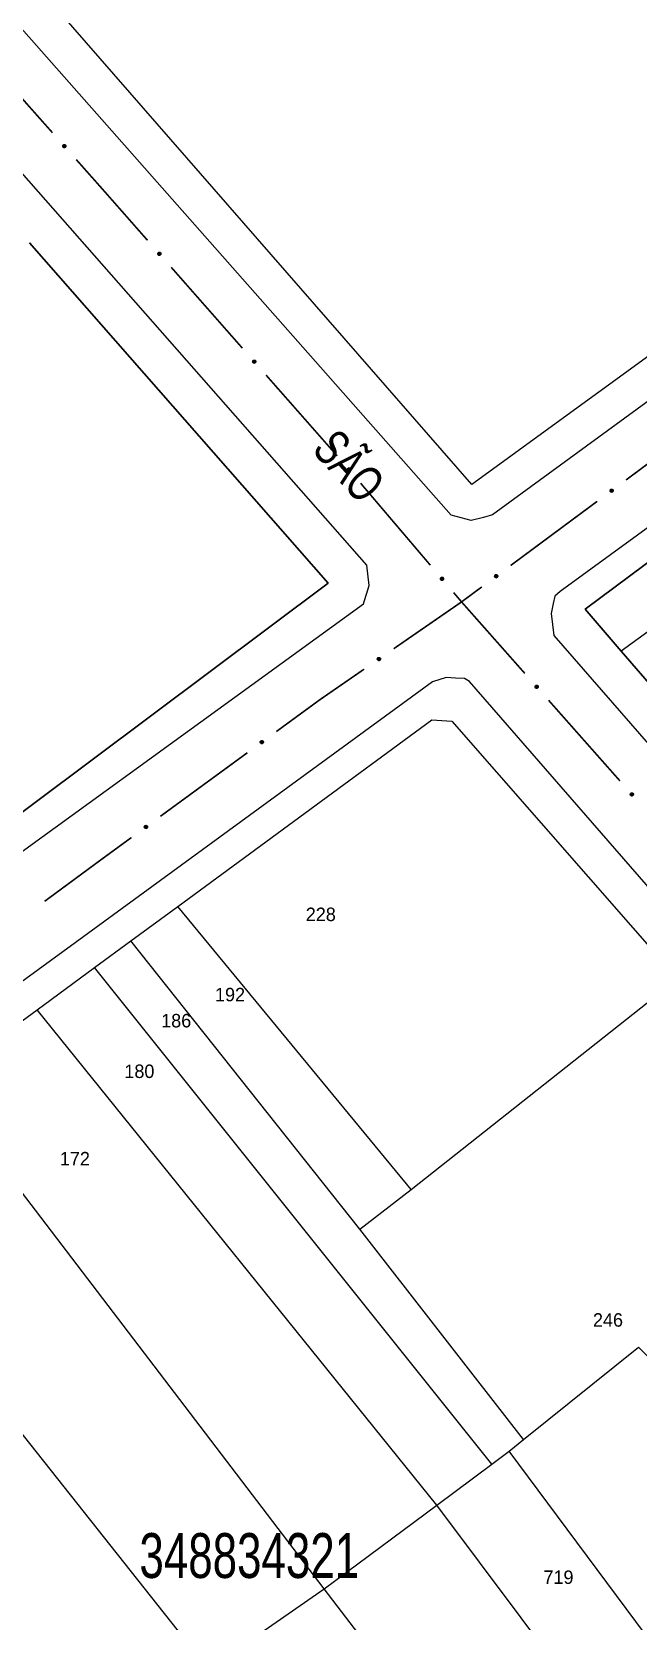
# Model space of a CAD drawing. Extents: x 199577 to 200882, y 4838726 to 4840156.
# Drawn here: x 200104.7 to 200172.2, y 4838818.6 to 4838995.8 of the extents above; entities that cross this region are included whole.
import ezdxf
from ezdxf.enums import TextEntityAlignment as Align

# ---------------------------------------------------------------- set-up
doc = ezdxf.new("R2010")
doc.units = 0
doc.header["$LTSCALE"] = 1.5
doc.header["$MEASUREMENT"] = 0
for name, color, linetype in [('CD_MALHA_LOTES', 7, 'CONTINUOUS'), ('CD_TXT_QUADRA', 2, 'CONTINUOUS'), ('RU-QUADRA', 210, 'CONTINUOUS'), ('SV-EIXO-RUA-PAV', 20, 'CONTINUOUS'), ('SV-RUA-PAVIM', 7, 'CONTINUOUS'), ('SV-TXT-RUA-PAV', 7, 'CONTINUOUS'), ('Th_NmrPorta', 1, 'CONTINUOUS')]:
    doc.layers.add(name, color=color, linetype=linetype)
doc.styles.add('ARIAL', font='ARIAL.SHX')

msp = doc.modelspace()

# ---------------------------------------------------------------- linework, layer by layer
at = {"layer": 'CD_MALHA_LOTES', "linetype": 'Continuous', "flags": 128}
for points in [[(200153.71, 4838945.33), (200099.56, 4839007.42), (200040.44, 4839074.47)], [(200239.4, 4839007.72), (200153.71, 4838945.33)], [(200104.42, 4838972.28), (200137.69, 4838934.34), (200098.23, 4838904.79)], [(200187.83, 4838947.44), (200166.31, 4838931.42), (200170.33, 4838926.74)], [(200191.97, 4838942.47), (200170.33, 4838926.74)], [(200170.33, 4838926.74), (200174.14, 4838922.31)], [(200120.95, 4838898.3), (200149.24, 4838919.11), (200151.46, 4838918.96), (200176.61, 4838890.24)], [(200115.73, 4838894.46), (200120.95, 4838898.3)], [(200146.94, 4838866.76), (200120.95, 4838898.3)], [(200111.67, 4838891.47), (200115.73, 4838894.46)], [(200141.23, 4838862.33), (200115.73, 4838894.46)], [(200105.28, 4838886.78), (200111.67, 4838891.47)], [(200155.94, 4838836.14), (200111.67, 4838891.47)], [(200146.94, 4838866.76), (200176.61, 4838890.24)], [(200094.21, 4838878.66), (200105.28, 4838886.78)], [(200149.8, 4838831.55), (200105.28, 4838886.78)], [(200137.25, 4838822.22), (200094.21, 4838878.66)], [(200121.72, 4838816.61), (200080.52, 4838868.62)], [(200141.23, 4838862.33), (200146.94, 4838866.76)], [(200159.46, 4838838.87), (200141.23, 4838862.33)], [(200159.46, 4838838.87), (200172.27, 4838849.16), (200180.95, 4838840.32)], [(200157.84, 4838837.56), (200159.46, 4838838.87)], [(200149.8, 4838831.55), (200155.94, 4838836.14)], [(200155.94, 4838836.14), (200157.84, 4838837.56)], [(200191.44, 4838792.34), (200157.84, 4838837.56)], [(200137.25, 4838822.22), (200149.8, 4838831.55)], [(200182.74, 4838787.53), (200149.8, 4838831.55)], [(200124.36, 4838813.27), (200137.25, 4838822.22)], [(200170.1, 4838779.23), (200137.25, 4838822.22)]]:
    msp.add_lwpolyline(points, dxfattribs=at)
at = {"layer": 'RU-QUADRA', "linetype": 'Continuous', "flags": 128}
msp.add_lwpolyline([(200040.44, 4839074.47), (200041.32, 4839076.22), (200106.78, 4839120.4), (200145.44, 4839145.56), (200239.4, 4839007.72), (200153.71, 4838945.33), (200099.56, 4839007.42)], close=True, dxfattribs=at)
for points in [[(200098.23, 4838904.79), (200137.69, 4838934.34), (200104.42, 4838972.28)], [(200174.14, 4838922.31), (200170.33, 4838926.74), (200166.31, 4838931.42), (200187.83, 4838947.44)], [(200094.21, 4838878.66), (200105.28, 4838886.78), (200111.67, 4838891.47), (200115.73, 4838894.46), (200120.95, 4838898.3), (200149.24, 4838919.11), (200151.46, 4838918.96), (200176.61, 4838890.24), (200203.74, 4838859.26), (200212.2, 4838849.34), (200216.31, 4838844.51), (200219.94, 4838840.66), (200223.29, 4838843.4), (200226.67, 4838838.81), (200229.53, 4838834.93), (200231.76, 4838831.91), (200234.58, 4838828.08), (200239.8, 4838821.01), (200221.7, 4838810.28)]]:
    msp.add_lwpolyline(points, dxfattribs=at)
at = {"layer": 'SV-EIXO-RUA-PAV', "const_width": 0.18}
for points in [[(200099.025476, 4838993.516919), (200106.983815, 4838984.535558)], [(200109.636595, 4838981.541771), (200112.289374, 4838978.547985)], [(200112.289374, 4838978.547985), (200112.58, 4838978.22)], [(200112.58, 4838978.22), (200117.57272, 4838972.540805)], [(200120.213749, 4838969.536646), (200128.136835, 4838960.524172)], [(200130.777864, 4838957.520014), (200138.700951, 4838948.507539)], [(200170.86874, 4838945.833804), (200173.277878, 4838947.621555)], [(200141.30625, 4838945.472499), (200149.076476, 4838936.327906)], [(200158.020005, 4838936.299131), (200167.656556, 4838943.450136)], [(200151.666552, 4838933.279709), (200152.314071, 4838932.517659)], [(200152.55, 4838932.24), (200154.807821, 4838933.915463)], [(200144.989992, 4838927.017595), (200152.394965, 4838932.132903)], [(200152.314071, 4838932.517659), (200152.55, 4838932.24)], [(200152.394965, 4838932.132903), (200152.55, 4838932.24)], [(200152.55, 4838932.24), (200159.594833, 4838924.272115)], [(200136.8, 4838921.36), (200141.698893, 4838924.744124)], [(200131.920832, 4838917.78978), (200136.762968, 4838921.332903)], [(200136.762968, 4838921.332903), (200136.8, 4838921.36)], [(200162.244352, 4838921.275442), (200170.192908, 4838912.285422)], [(200119.008469, 4838908.341452), (200128.692741, 4838915.427698)], [(200112.31, 4838903.44), (200115.780378, 4838905.97937)], [(200111.74693, 4838903.024502), (200112.31, 4838903.44)], [(200106.11443, 4838898.868189), (200111.74693, 4838903.024502)]]:
    msp.add_lwpolyline(points, dxfattribs=at)
at = {"layer": 'SV-EIXO-RUA-PAV'}
for points in [[(200108.297306, 4838983.219207), (200108.346162, 4838983.216951), (200108.387691, 4838983.205021), (200108.419463, 4838983.185102), (200108.44295, 4838983.160179), (200108.464107, 4838983.131975), (200108.479164, 4838983.098834), (200108.487727, 4838983.058349), (200108.485808, 4838983.009324), (200108.470791, 4838982.967585), (200108.452929, 4838982.935391), (200108.428351, 4838982.909403), (200108.400608, 4838982.88931), (200108.365666, 4838982.874808), (200108.324553, 4838982.86653), (200108.275303, 4838982.869654), (200108.23467, 4838982.881628), (200108.204444, 4838982.901702), (200108.178475, 4838982.926576), (200108.157221, 4838982.955629), (200108.142628, 4838982.988247), (200108.134368, 4838983.029655), (200108.138095, 4838983.078224), (200108.149576, 4838983.118887), (200108.169219, 4838983.149387), (200108.194284, 4838983.174403), (200108.222314, 4838983.195967), (200108.254999, 4838983.212489), (200108.297306, 4838983.219207)], [(200118.881043, 4838971.219317), (200118.92989, 4838971.216869), (200118.971371, 4838971.204777), (200119.003066, 4838971.184733), (200119.026455, 4838971.159718), (200119.047501, 4838971.131432), (200119.062428, 4838971.098232), (200119.070832, 4838971.057714), (200119.068721, 4838971.008696), (200119.053541, 4838970.967017), (200119.035553, 4838970.934893), (200119.010873, 4838970.909002), (200118.983052, 4838970.889017), (200118.948053, 4838970.874653), (200118.906908, 4838970.866536), (200118.857671, 4838970.869852), (200118.817085, 4838970.881986), (200118.786937, 4838970.902178), (200118.761066, 4838970.927154), (200118.739926, 4838970.95629), (200118.725461, 4838970.988964), (200118.717364, 4838971.030405), (200118.721281, 4838971.078959), (200118.73292, 4838971.119576), (200118.752684, 4838971.149999), (200118.777846, 4838971.174917), (200118.805961, 4838971.196371), (200118.83871, 4838971.212765), (200118.881043, 4838971.219317)], [(200129.445159, 4838959.202684), (200129.494006, 4838959.200236), (200129.535487, 4838959.188144), (200129.567181, 4838959.168101), (200129.590571, 4838959.143086), (200129.611617, 4838959.114799), (200129.626543, 4838959.081599), (200129.634948, 4838959.041081), (200129.632837, 4838958.992064), (200129.617656, 4838958.950384), (200129.599668, 4838958.91826), (200129.574989, 4838958.892369), (200129.547167, 4838958.872385), (200129.512168, 4838958.85802), (200129.471024, 4838958.849904), (200129.421786, 4838958.85322), (200129.381201, 4838958.865353), (200129.351053, 4838958.885545), (200129.325181, 4838958.910521), (200129.304041, 4838958.939657), (200129.289577, 4838958.972332), (200129.281479, 4838959.013772), (200129.285396, 4838959.062326), (200129.297036, 4838959.102944), (200129.316799, 4838959.133367), (200129.341962, 4838959.158284), (200129.370076, 4838959.179738), (200129.402825, 4838959.196132), (200129.445159, 4838959.202684)], [(200140.002063, 4838947.177369), (200140.050862, 4838947.174099), (200140.092134, 4838947.16131), (200140.123486, 4838947.140736), (200140.146451, 4838947.115331), (200140.167018, 4838947.086694), (200140.181383, 4838947.053248), (200140.189105, 4838947.012594), (200140.186168, 4838946.963619), (200140.170289, 4838946.922201), (200140.151762, 4838946.890384), (200140.12665, 4838946.864912), (200140.098496, 4838946.845399), (200140.06326, 4838946.831626), (200140.021985, 4838946.824203), (200139.97281, 4838946.828347), (200139.932435, 4838946.841163), (200139.902631, 4838946.86186), (200139.877184, 4838946.887268), (200139.856537, 4838946.916755), (200139.842625, 4838946.949668), (200139.835226, 4838946.99124), (200139.83996, 4838947.039721), (200139.852282, 4838947.080137), (200139.872555, 4838947.110223), (200139.898134, 4838947.134713), (200139.926605, 4838947.15569), (200139.959625, 4838947.171531), (200140.002063, 4838947.177369)], [(200169.081667, 4838944.644748), (200169.088144, 4838944.693226), (200169.103624, 4838944.733565), (200169.126219, 4838944.763495), (200169.153081, 4838944.784736), (200169.183011, 4838944.803372), (200169.217331, 4838944.815503), (200169.258405, 4838944.82053), (200169.30708, 4838944.814374), (200169.347362, 4838944.795801), (200169.37789, 4838944.775219), (200169.401652, 4838944.748484), (200169.419269, 4838944.719105), (200169.430691, 4838944.683039), (200169.435379, 4838944.641364), (200169.428004, 4838944.592569), (200169.412557, 4838944.553125), (200169.389942, 4838944.52475), (200169.362913, 4838944.501032), (200169.33213, 4838944.482372), (200169.298371, 4838944.470658), (200169.256403, 4838944.466014), (200169.208339, 4838944.473931), (200169.168823, 4838944.488888), (200169.140137, 4838944.511099), (200169.117385, 4838944.538235), (200169.098329, 4838944.568026), (200169.084698, 4838944.602018), (200169.081667, 4838944.644748)], [(200156.232932, 4838935.110075), (200156.239409, 4838935.158553), (200156.254888, 4838935.198892), (200156.277483, 4838935.228822), (200156.304346, 4838935.250063), (200156.334275, 4838935.268699), (200156.368595, 4838935.28083), (200156.409669, 4838935.285857), (200156.458345, 4838935.279701), (200156.498627, 4838935.261128), (200156.529154, 4838935.240546), (200156.552916, 4838935.213811), (200156.570533, 4838935.184432), (200156.581955, 4838935.148366), (200156.586643, 4838935.106691), (200156.579268, 4838935.057896), (200156.563821, 4838935.018452), (200156.541206, 4838934.990077), (200156.514177, 4838934.966359), (200156.483394, 4838934.947699), (200156.449636, 4838934.935985), (200156.407667, 4838934.931341), (200156.359603, 4838934.939258), (200156.320087, 4838934.954215), (200156.291402, 4838934.976426), (200156.26865, 4838935.003562), (200156.249593, 4838935.033353), (200156.235962, 4838935.067345), (200156.232932, 4838935.110075)], [(200150.362365, 4838934.984578), (200150.411164, 4838934.981309), (200150.452436, 4838934.96852), (200150.483788, 4838934.947946), (200150.506753, 4838934.92254), (200150.52732, 4838934.893904), (200150.541685, 4838934.860457), (200150.549407, 4838934.819803), (200150.54647, 4838934.770828), (200150.530591, 4838934.72941), (200150.512064, 4838934.697593), (200150.486952, 4838934.672122), (200150.458798, 4838934.652608), (200150.423562, 4838934.638835), (200150.382287, 4838934.631412), (200150.333112, 4838934.635557), (200150.292737, 4838934.648372), (200150.262934, 4838934.669069), (200150.237486, 4838934.694477), (200150.216839, 4838934.723965), (200150.202927, 4838934.756878), (200150.195528, 4838934.798449), (200150.200262, 4838934.84693), (200150.212584, 4838934.887346), (200150.232857, 4838934.917432), (200150.258436, 4838934.941922), (200150.286907, 4838934.9629), (200150.319927, 4838934.97874), (200150.362365, 4838934.984578)], [(200143.16366, 4838925.889768), (200143.171776, 4838925.937998), (200143.188613, 4838925.97779), (200143.212209, 4838926.006937), (200143.239776, 4838926.027256), (200143.270319, 4838926.044867), (200143.305031, 4838926.055829), (200143.346252, 4838926.059461), (200143.39469, 4838926.051659), (200143.43432, 4838926.031732), (200143.464133, 4838926.010128), (200143.486975, 4838925.982602), (200143.503587, 4838925.952644), (200143.51378, 4838925.916211), (200143.517054, 4838925.874402), (200143.50803, 4838925.825885), (200143.491255, 4838925.786987), (200143.467692, 4838925.759394), (200143.439875, 4838925.736605), (200143.408477, 4838925.718999), (200143.374341, 4838925.708436), (200143.33224, 4838925.705216), (200143.284471, 4838925.714757), (200143.245485, 4838925.731044), (200143.217568, 4838925.754214), (200143.195749, 4838925.782105), (200143.177712, 4838925.812525), (200143.165241, 4838925.84696), (200143.16366, 4838925.889768)], [(200160.90689, 4838922.954334), (200160.955744, 4838922.952025), (200160.997259, 4838922.94005), (200161.02901, 4838922.920096), (200161.05247, 4838922.895148), (200161.073596, 4838922.866921), (200161.088617, 4838922.833763), (200161.097136, 4838922.793269), (200161.095163, 4838922.744246), (200161.080101, 4838922.702524), (200161.062204, 4838922.670349), (200161.037598, 4838922.644388), (200161.009833, 4838922.624325), (200160.974875, 4838922.609861), (200160.933754, 4838922.601628), (200160.884507, 4838922.604805), (200160.843887, 4838922.616824), (200160.813682, 4838922.636931), (200160.78774, 4838922.661833), (200160.766518, 4838922.690909), (200160.751961, 4838922.723542), (200160.743746, 4838922.76496), (200160.747526, 4838922.813525), (200160.75905, 4838922.854175), (200160.778728, 4838922.884654), (200160.80382, 4838922.909643), (200160.831873, 4838922.931176), (200160.864576, 4838922.947663), (200160.90689, 4838922.954334)], [(200130.125828, 4838916.61273), (200130.13263, 4838916.661163), (200130.14838, 4838916.701398), (200130.171175, 4838916.731175), (200130.198179, 4838916.752236), (200130.228232, 4838916.770671), (200130.262633, 4838916.782572), (200130.30374, 4838916.787323), (200130.352373, 4838916.780841), (200130.39253, 4838916.761998), (200130.422918, 4838916.741212), (200130.446501, 4838916.714318), (200130.46392, 4838916.684822), (200130.4751, 4838916.64868), (200130.479509, 4838916.606975), (200130.471807, 4838916.558231), (200130.456096, 4838916.518891), (200130.433291, 4838916.490668), (200130.406104, 4838916.467131), (200130.375196, 4838916.448679), (200130.34136, 4838916.437191), (200130.299362, 4838916.432828), (200130.251352, 4838916.441067), (200130.211936, 4838916.456289), (200130.183401, 4838916.478691), (200130.160831, 4838916.50598), (200130.141975, 4838916.535898), (200130.128572, 4838916.569981), (200130.125828, 4838916.61273)], [(200171.504965, 4838910.967642), (200171.553819, 4838910.965332), (200171.595334, 4838910.953357), (200171.627086, 4838910.933404), (200171.650545, 4838910.908455), (200171.671671, 4838910.880228), (200171.686692, 4838910.847071), (200171.695211, 4838910.806577), (200171.693239, 4838910.757553), (200171.678176, 4838910.715831), (200171.660279, 4838910.683656), (200171.635673, 4838910.657696), (200171.607908, 4838910.637632), (200171.57295, 4838910.623169), (200171.531829, 4838910.614936), (200171.482582, 4838910.618112), (200171.441962, 4838910.630131), (200171.411758, 4838910.650238), (200171.385816, 4838910.675141), (200171.364593, 4838910.704217), (200171.350036, 4838910.73685), (200171.341821, 4838910.778267), (200171.345601, 4838910.826833), (200171.357126, 4838910.867483), (200171.376803, 4838910.897962), (200171.401895, 4838910.92295), (200171.429949, 4838910.944483), (200171.462651, 4838910.96097), (200171.504965, 4838910.967642)], [(200117.213465, 4838907.164403), (200117.220267, 4838907.212836), (200117.236017, 4838907.253071), (200117.258812, 4838907.282848), (200117.285816, 4838907.303909), (200117.31587, 4838907.322343), (200117.350271, 4838907.334244), (200117.391378, 4838907.338996), (200117.44001, 4838907.332514), (200117.480167, 4838907.313671), (200117.510556, 4838907.292885), (200117.534138, 4838907.265991), (200117.551557, 4838907.236495), (200117.562738, 4838907.200353), (200117.567146, 4838907.158648), (200117.559445, 4838907.109903), (200117.543733, 4838907.070564), (200117.520929, 4838907.042341), (200117.493741, 4838907.018804), (200117.462833, 4838907.000351), (200117.428998, 4838906.988864), (200117.386999, 4838906.984501), (200117.338989, 4838906.99274), (200117.299574, 4838907.007962), (200117.271038, 4838907.030364), (200117.248469, 4838907.057652), (200117.229612, 4838907.087571), (200117.216209, 4838907.121653), (200117.213465, 4838907.164403)]]:
    msp.add_lwpolyline(points, close=True, dxfattribs=at)
for points in [[(200108.134368, 4838983.029655), (200108.324553, 4838982.86653)], [(200108.138095, 4838983.078224), (200108.365666, 4838982.874808)], [(200108.139923, 4838983.05208), (200108.342708, 4838982.872608)], [(200108.142628, 4838982.988247), (200108.275303, 4838982.869654)], [(200108.143931, 4838983.006407), (200108.294436, 4838982.87359)], [(200108.144525, 4838983.096267), (200108.379215, 4838982.884903)], [(200108.149576, 4838983.118887), (200108.400608, 4838982.88931)], [(200108.153278, 4838982.969111), (200108.250366, 4838982.880118)], [(200108.157221, 4838982.955629), (200108.23467, 4838982.881628)], [(200108.161124, 4838983.13103), (200108.412103, 4838982.901283)], [(200108.169219, 4838983.149387), (200108.428351, 4838982.909403)], [(200108.183152, 4838983.159665), (200108.437518, 4838982.92198)], [(200108.194284, 4838983.174403), (200108.452929, 4838982.935391)], [(200108.211631, 4838983.183077), (200108.459896, 4838982.956394)], [(200108.222314, 4838983.195967), (200108.470791, 4838982.967585)], [(200108.241688, 4838983.200594), (200108.475589, 4838982.992177)], [(200108.254999, 4838983.212489), (200108.485808, 4838983.009324)], [(200108.275364, 4838983.214026), (200108.483022, 4838983.035226)], [(200108.297306, 4838983.219207), (200108.487727, 4838983.058349)], [(200108.323868, 4838983.216897), (200108.478226, 4838983.083847)], [(200108.346162, 4838983.216951), (200108.479164, 4838983.098834)], [(200108.369865, 4838983.210252), (200108.465026, 4838983.121376)], [(200108.387691, 4838983.205021), (200108.464107, 4838983.131975)], [(200118.717364, 4838971.030405), (200118.906908, 4838970.866536)], [(200118.721281, 4838971.078959), (200118.948053, 4838970.874653)], [(200118.723006, 4838971.052808), (200118.925086, 4838970.872543)], [(200118.725461, 4838970.988964), (200118.857671, 4838970.869852)], [(200118.726835, 4838971.00712), (200118.876819, 4838970.873714)], [(200118.727781, 4838971.096976), (200118.961641, 4838970.884694)], [(200118.73292, 4838971.119576), (200118.983052, 4838970.889017)], [(200118.736036, 4838970.969787), (200118.832774, 4838970.880415)], [(200118.739926, 4838970.95629), (200118.817085, 4838970.881986)], [(200118.744516, 4838971.131674), (200118.994593, 4838970.900945)], [(200118.752684, 4838971.149999), (200119.010873, 4838970.909002)], [(200118.766656, 4838971.160222), (200119.020089, 4838970.921543)], [(200118.777846, 4838971.174917), (200119.035553, 4838970.934893)], [(200118.795227, 4838971.183522), (200119.042601, 4838970.955868)], [(200118.805961, 4838971.196371), (200119.053541, 4838970.967017)], [(200118.825352, 4838971.200922), (200119.058435, 4838970.99159)], [(200118.83871, 4838971.212765), (200119.068721, 4838971.008696)], [(200118.859081, 4838971.214222), (200119.066037, 4838971.03461)], [(200118.881043, 4838971.219317), (200119.070832, 4838971.057714)], [(200118.907596, 4838971.216902), (200119.061431, 4838971.083249)], [(200118.92989, 4838971.216869), (200119.062428, 4838971.098232)], [(200118.953566, 4838971.210078), (200119.048378, 4838971.120829)], [(200118.971371, 4838971.204777), (200119.047501, 4838971.131432)], [(200129.281479, 4838959.013772), (200129.471024, 4838958.849904)], [(200129.285396, 4838959.062326), (200129.512168, 4838958.85802)], [(200129.287122, 4838959.036176), (200129.489202, 4838958.85591)], [(200129.289577, 4838958.972332), (200129.421786, 4838958.85322)], [(200129.290951, 4838958.990487), (200129.440934, 4838958.857081)], [(200129.291897, 4838959.080344), (200129.525757, 4838958.868062)], [(200129.297036, 4838959.102944), (200129.547167, 4838958.872385)], [(200129.300152, 4838958.953155), (200129.39689, 4838958.863782)], [(200129.304041, 4838958.939657), (200129.381201, 4838958.865353)], [(200129.308632, 4838959.115041), (200129.558709, 4838958.884312)], [(200129.316799, 4838959.133367), (200129.574989, 4838958.892369)], [(200129.330772, 4838959.143589), (200129.584205, 4838958.90491)], [(200129.341962, 4838959.158284), (200129.599668, 4838958.91826)], [(200129.359343, 4838959.16689), (200129.606717, 4838958.939236)], [(200129.370076, 4838959.179738), (200129.617656, 4838958.950384)], [(200129.389468, 4838959.184289), (200129.622551, 4838958.974958)], [(200129.402825, 4838959.196132), (200129.632837, 4838958.992064)], [(200129.423196, 4838959.197589), (200129.630152, 4838959.017977)], [(200129.445159, 4838959.202684), (200129.634948, 4838959.041081)], [(200129.471712, 4838959.20027), (200129.625546, 4838959.066617)], [(200129.494006, 4838959.200236), (200129.626543, 4838959.081599)], [(200129.517682, 4838959.193445), (200129.612494, 4838959.104197)], [(200129.535487, 4838959.188144), (200129.611617, 4838959.114799)], [(200139.835226, 4838946.99124), (200140.021985, 4838946.824203)], [(200139.83996, 4838947.039721), (200140.06326, 4838946.831626)], [(200139.841245, 4838947.013545), (200140.040262, 4838946.829903)], [(200139.842625, 4838946.949668), (200139.97281, 4838946.828347)], [(200139.844305, 4838946.967798), (200139.992021, 4838946.831886)], [(200139.846763, 4838947.057626), (200140.077016, 4838946.841437)], [(200139.852282, 4838947.080137), (200140.098496, 4838946.845399)], [(200139.852876, 4838946.930316), (200139.948095, 4838946.839328)], [(200139.856537, 4838946.916755), (200139.932435, 4838946.841163)], [(200139.86408, 4838947.092037), (200140.110237, 4838946.857131)], [(200139.872555, 4838947.110223), (200140.12665, 4838946.864912)], [(200139.886698, 4838947.120209), (200140.136076, 4838946.877296)], [(200139.898134, 4838947.134713), (200140.151762, 4838946.890384)], [(200139.915657, 4838947.143025), (200140.159163, 4838946.911238)], [(200139.926605, 4838947.15569), (200140.170289, 4838946.922201)], [(200139.94607, 4838947.159914), (200140.175596, 4838946.946688)], [(200139.959625, 4838947.171531), (200140.186168, 4838946.963619)], [(200139.980018, 4838947.172645), (200140.183921, 4838946.989574)], [(200140.002063, 4838947.177369), (200140.189105, 4838947.012594)], [(200140.028572, 4838947.174508), (200140.180134, 4838947.038284)], [(200140.050862, 4838947.174099), (200140.181383, 4838947.053248)], [(200140.07442, 4838947.16691), (200140.167717, 4838947.076078)], [(200140.092134, 4838947.16131), (200140.167018, 4838947.086694)], [(200169.081667, 4838944.644748), (200169.258405, 4838944.82053)], [(200169.084698, 4838944.602018), (200169.30708, 4838944.814374)], [(200169.084929, 4838944.62244), (200169.281034, 4838944.813841)], [(200169.086269, 4838944.671011), (200169.23218, 4838944.813271)], [(200169.088144, 4838944.693226), (200169.217331, 4838944.815503)], [(200169.095396, 4838944.587727), (200169.323278, 4838944.80271)], [(200169.09687, 4838944.71626), (200169.19365, 4838944.80337)], [(200169.098329, 4838944.568026), (200169.347362, 4838944.795801)], [(200169.103624, 4838944.733565), (200169.183011, 4838944.803372)], [(200169.110246, 4838944.556267), (200169.357569, 4838944.783977)], [(200169.117385, 4838944.538235), (200169.37789, 4838944.775219)], [(200169.131105, 4838944.525868), (200169.389916, 4838944.758705)], [(200169.140137, 4838944.511099), (200169.401652, 4838944.748484)], [(200169.157725, 4838944.501444), (200169.408336, 4838944.731593)], [(200169.168823, 4838944.488888), (200169.419269, 4838944.719105)], [(200169.190921, 4838944.481898), (200169.421807, 4838944.697411)], [(200169.208339, 4838944.473931), (200169.430691, 4838944.683039)], [(200169.234543, 4838944.473489), (200169.430895, 4838944.659976)], [(200169.256403, 4838944.466014), (200169.435379, 4838944.641364)], [(200169.280392, 4838944.473528), (200169.425738, 4838944.611971)], [(200169.298371, 4838944.470658), (200169.428004, 4838944.592569)], [(200169.318357, 4838944.479612), (200169.41542, 4838944.568631)], [(200169.33213, 4838944.482372), (200169.412557, 4838944.553125)], [(200156.232932, 4838935.110075), (200156.409669, 4838935.285857)], [(200156.235962, 4838935.067345), (200156.458345, 4838935.279701)], [(200156.236194, 4838935.087767), (200156.432298, 4838935.279168)], [(200156.237533, 4838935.136338), (200156.383444, 4838935.278598)], [(200156.239409, 4838935.158553), (200156.368595, 4838935.28083)], [(200156.24666, 4838935.053054), (200156.474542, 4838935.268037)], [(200156.248134, 4838935.181587), (200156.344914, 4838935.268697)], [(200156.249593, 4838935.033353), (200156.498627, 4838935.261128)], [(200156.254888, 4838935.198892), (200156.334275, 4838935.268699)], [(200156.26151, 4838935.021594), (200156.508833, 4838935.249304)], [(200156.26865, 4838935.003562), (200156.529154, 4838935.240546)], [(200156.282369, 4838934.991195), (200156.54118, 4838935.224032)], [(200156.291402, 4838934.976426), (200156.552916, 4838935.213811)], [(200156.30899, 4838934.966771), (200156.5596, 4838935.19692)], [(200156.320087, 4838934.954215), (200156.570533, 4838935.184432)], [(200156.342185, 4838934.947225), (200156.573071, 4838935.162738)], [(200156.359603, 4838934.939258), (200156.581955, 4838935.148366)], [(200156.385807, 4838934.938816), (200156.582159, 4838935.125303)], [(200156.407667, 4838934.931341), (200156.586643, 4838935.106691)], [(200156.431656, 4838934.938855), (200156.577002, 4838935.077298)], [(200156.449636, 4838934.935985), (200156.579268, 4838935.057896)], [(200156.469621, 4838934.944939), (200156.566684, 4838935.033958)], [(200156.483394, 4838934.947699), (200156.563821, 4838935.018452)], [(200150.195528, 4838934.798449), (200150.382287, 4838934.631412)], [(200150.200262, 4838934.84693), (200150.423562, 4838934.638835)], [(200150.201547, 4838934.820754), (200150.400564, 4838934.637112)], [(200150.202927, 4838934.756878), (200150.333112, 4838934.635557)], [(200150.204607, 4838934.775008), (200150.352323, 4838934.639096)], [(200150.207065, 4838934.864836), (200150.437318, 4838934.648647)], [(200150.212584, 4838934.887346), (200150.458798, 4838934.652608)], [(200150.213178, 4838934.737526), (200150.308397, 4838934.646537)], [(200150.216839, 4838934.723965), (200150.292737, 4838934.648372)], [(200150.224382, 4838934.899246), (200150.470539, 4838934.66434)], [(200150.232857, 4838934.917432), (200150.486952, 4838934.672122)], [(200150.247, 4838934.927418), (200150.496378, 4838934.684506)], [(200150.258436, 4838934.941922), (200150.512064, 4838934.697593)], [(200150.275959, 4838934.950234), (200150.519465, 4838934.718447)], [(200150.286907, 4838934.9629), (200150.530591, 4838934.72941)], [(200150.306372, 4838934.967124), (200150.535898, 4838934.753898)], [(200150.319927, 4838934.97874), (200150.54647, 4838934.770828)], [(200150.34032, 4838934.979854), (200150.544223, 4838934.796783)], [(200150.362365, 4838934.984578), (200150.549407, 4838934.819803)], [(200150.388874, 4838934.981717), (200150.540436, 4838934.845493)], [(200150.411164, 4838934.981309), (200150.541685, 4838934.860457)], [(200150.434723, 4838934.97412), (200150.528019, 4838934.883288)], [(200150.452436, 4838934.96852), (200150.52732, 4838934.893904)], [(200143.16366, 4838925.889768), (200143.346252, 4838926.059461)], [(200143.165241, 4838925.84696), (200143.39469, 4838926.051659)], [(200143.166164, 4838925.867362), (200143.368641, 4838926.052009)], [(200143.169148, 4838925.91586), (200143.319796, 4838926.053095)], [(200143.171776, 4838925.937998), (200143.305031, 4838926.055829)], [(200143.175449, 4838925.832315), (200143.410483, 4838926.039453)], [(200143.177712, 4838925.812525), (200143.43432, 4838926.031732)], [(200143.181276, 4838925.960723), (200143.280952, 4838926.044505)], [(200143.188613, 4838925.97779), (200143.270319, 4838926.044867)], [(200143.189224, 4838925.80037), (200143.44412, 4838926.019569)], [(200143.195749, 4838925.782105), (200143.464133, 4838926.010128)], [(200143.209041, 4838925.769281), (200143.475592, 4838925.993216)], [(200143.217568, 4838925.754214), (200143.486975, 4838925.982602)], [(200143.234819, 4838925.743969), (200143.493083, 4838925.965495)], [(200143.245485, 4838925.731044), (200143.503587, 4838925.952644)], [(200143.267333, 4838925.72331), (200143.505388, 4838925.930877)], [(200143.284471, 4838925.714757), (200143.51378, 4838925.916211)], [(200143.310645, 4838925.713427), (200143.513203, 4838925.893155)], [(200143.33224, 4838925.705216), (200143.517054, 4838925.874402)], [(200143.356469, 4838925.711913), (200143.506423, 4838925.845352)], [(200143.374341, 4838925.708436), (200143.50803, 4838925.825885)], [(200143.394619, 4838925.716707), (200143.494642, 4838925.802387)], [(200143.408477, 4838925.718999), (200143.491255, 4838925.786987)], [(200160.743746, 4838922.76496), (200160.933754, 4838922.601628)], [(200160.747526, 4838922.813525), (200160.974875, 4838922.609861)], [(200160.749325, 4838922.787379), (200160.951914, 4838922.607687)], [(200160.751961, 4838922.723542), (200160.884507, 4838922.604805)], [(200160.753284, 4838922.741702), (200160.903644, 4838922.608721)], [(200160.753975, 4838922.831561), (200160.988435, 4838922.619941)], [(200160.75905, 4838922.854175), (200161.009833, 4838922.624325)], [(200160.76259, 4838922.704395), (200160.859581, 4838922.615297)], [(200160.766518, 4838922.690909), (200160.843887, 4838922.616824)], [(200160.770612, 4838922.866305), (200161.021341, 4838922.636285)], [(200160.778728, 4838922.884654), (200161.037598, 4838922.644388)], [(200160.792671, 4838922.894916), (200161.046779, 4838922.656955)], [(200160.80382, 4838922.909643), (200161.062204, 4838922.670349)], [(200160.821176, 4838922.918297), (200161.069193, 4838922.691344)], [(200160.831873, 4838922.931176), (200161.080101, 4838922.702524)], [(200160.851252, 4838922.935782), (200161.084926, 4838922.727111)], [(200160.864576, 4838922.947663), (200161.095163, 4838922.744246)], [(200160.884942, 4838922.949177), (200161.092406, 4838922.770152)], [(200160.90689, 4838922.954334), (200161.097136, 4838922.793269)], [(200160.93345, 4838922.951995), (200161.087662, 4838922.818778)], [(200160.955744, 4838922.952025), (200161.088617, 4838922.833763)], [(200160.979439, 4838922.945301), (200161.074504, 4838922.856321)], [(200160.997259, 4838922.94005), (200161.073596, 4838922.866921)], [(200130.125828, 4838916.61273), (200130.30374, 4838916.787323)], [(200130.128572, 4838916.569981), (200130.352373, 4838916.780841)], [(200130.12894, 4838916.590401), (200130.326323, 4838916.780483)], [(200130.130605, 4838916.638961), (200130.277467, 4838916.78024)], [(200130.13263, 4838916.661163), (200130.262633, 4838916.782572)], [(200130.139174, 4838916.555619), (200130.368492, 4838916.769068)], [(200130.141509, 4838916.684138), (200130.238871, 4838916.770598)], [(200130.141975, 4838916.535898), (200130.39253, 4838916.761998)], [(200130.14838, 4838916.701398), (200130.228232, 4838916.770671)], [(200130.153813, 4838916.52406), (200130.402656, 4838916.750107)], [(200130.160831, 4838916.50598), (200130.422918, 4838916.741212)], [(200130.174467, 4838916.493521), (200130.434834, 4838916.724618)], [(200130.183401, 4838916.478691), (200130.446501, 4838916.714318)], [(200130.200924, 4838916.468919), (200130.453071, 4838916.697383)], [(200130.211936, 4838916.456289), (200130.46392, 4838916.684822)], [(200130.233987, 4838916.449151), (200130.466313, 4838916.663112)], [(200130.251352, 4838916.441067), (200130.4751, 4838916.64868)], [(200130.277552, 4838916.44045), (200130.47515, 4838916.625617)], [(200130.299362, 4838916.432828), (200130.479509, 4838916.606975)], [(200130.3234, 4838916.440182), (200130.469671, 4838916.577647)], [(200130.34136, 4838916.437191), (200130.471807, 4838916.558231)], [(200130.361405, 4838916.446011), (200130.459063, 4838916.534377)], [(200130.375196, 4838916.448679), (200130.456096, 4838916.518891)], [(200171.341821, 4838910.778267), (200171.531829, 4838910.614936)], [(200171.345601, 4838910.826833), (200171.57295, 4838910.623169)], [(200171.347401, 4838910.800687), (200171.54999, 4838910.620994)], [(200171.350036, 4838910.73685), (200171.482582, 4838910.618112)], [(200171.351359, 4838910.755009), (200171.501719, 4838910.622028)], [(200171.35205, 4838910.844868), (200171.58651, 4838910.633249)], [(200171.357126, 4838910.867483), (200171.607908, 4838910.637632)], [(200171.360665, 4838910.717703), (200171.457656, 4838910.628604)], [(200171.364593, 4838910.704217), (200171.441962, 4838910.630131)], [(200171.368687, 4838910.879613), (200171.619416, 4838910.649593)], [(200171.376803, 4838910.897962), (200171.635673, 4838910.657696)], [(200171.390747, 4838910.908224), (200171.644854, 4838910.670262)], [(200171.401895, 4838910.92295), (200171.660279, 4838910.683656)], [(200171.419251, 4838910.931605), (200171.667269, 4838910.704651)], [(200171.429949, 4838910.944483), (200171.678176, 4838910.715831)], [(200171.449327, 4838910.949089), (200171.683001, 4838910.740418)], [(200171.462651, 4838910.96097), (200171.693239, 4838910.757553)], [(200171.483018, 4838910.962485), (200171.690481, 4838910.783459)], [(200171.504965, 4838910.967642), (200171.695211, 4838910.806577)], [(200171.531525, 4838910.965302), (200171.685738, 4838910.832085)], [(200171.553819, 4838910.965332), (200171.686692, 4838910.847071)], [(200171.577515, 4838910.958608), (200171.672579, 4838910.869628)], [(200171.595334, 4838910.953357), (200171.671671, 4838910.880228)], [(200117.213465, 4838907.164403), (200117.391378, 4838907.338996)], [(200117.216209, 4838907.121653), (200117.44001, 4838907.332514)], [(200117.216578, 4838907.142073), (200117.413961, 4838907.332155)], [(200117.218242, 4838907.190634), (200117.365105, 4838907.331913)], [(200117.220267, 4838907.212836), (200117.350271, 4838907.334244)], [(200117.226811, 4838907.107291), (200117.456129, 4838907.320741)], [(200117.229147, 4838907.23581), (200117.326509, 4838907.32227)], [(200117.229612, 4838907.087571), (200117.480167, 4838907.313671)], [(200117.236017, 4838907.253071), (200117.31587, 4838907.322343)], [(200117.24145, 4838907.075732), (200117.490294, 4838907.301779)], [(200117.248469, 4838907.057652), (200117.510556, 4838907.292885)], [(200117.262105, 4838907.045194), (200117.522471, 4838907.27629)], [(200117.271038, 4838907.030364), (200117.534138, 4838907.265991)], [(200117.288561, 4838907.020592), (200117.540708, 4838907.249056)], [(200117.299574, 4838907.007962), (200117.551557, 4838907.236495)], [(200117.321624, 4838907.000824), (200117.55395, 4838907.214784)], [(200117.338989, 4838906.99274), (200117.562738, 4838907.200353)], [(200117.36519, 4838906.992122), (200117.562787, 4838907.177289)], [(200117.386999, 4838906.984501), (200117.567146, 4838907.158648)], [(200117.411038, 4838906.991854), (200117.557309, 4838907.12932)], [(200117.428998, 4838906.988864), (200117.559445, 4838907.109903)], [(200117.449043, 4838906.997683), (200117.5467, 4838907.08605)], [(200117.462833, 4838907.000351), (200117.543733, 4838907.070564)]]:
    msp.add_lwpolyline(points, dxfattribs=at)
at = {"layer": 'SV-RUA-PAVIM', "linetype": 'Continuous'}
for points in [[(200106.9, 4839126.04, 5.58), (200143.59, 4839150.44, 5.98), (200145.27, 4839150.44, 5.98), (200146.92, 4839149.55, 5.94), (200152.29, 4839142.01, 5.84), (200243.3, 4839008.26, 3.4), (200243.4, 4839007.04, 3.4), (200242.72, 4839005.46, 3.4), (200218.66, 4838987.75, 3.44), (200155.99, 4838941.95, 3.54), (200154.99, 4838941.65, 3.54), (200153.63, 4838941.3, 3.56), (200151.41, 4838941.9, 3.54), (200099, 4839001.27, 4.04), (200035.88, 4839073.94, 4.61), (200035.52, 4839076.13, 4.62), (200036.37, 4839078.22, 4.53), (200050.96, 4839088.51, 4.89)], [(200207.01, 4838965.1, 3.56), (200163.53, 4838933.4, 3.42), (200162.93, 4838932.89, 3.42), (200162.75, 4838932.07, 3.42), (200162.54, 4838930.94, 3.42), (200162.84, 4838928.49, 3.42), (200183.18, 4838905.14, 3.13), (200211.47, 4838872.57, 2.97), (200296.22, 4838928.3, 2.97), (200297.21, 4838929.71, 2.97), (200252.57, 4838994.52, 3.41), (200250.68, 4838995.6, 3.4), (200248.13, 4838994.94, 3.56)]]:
    msp.add_polyline3d(points, close=True, dxfattribs=at)
for points in [[(200000, 4838885.61, 3.34), (200026.59, 4838851.88, 2.96), (200029.44, 4838851.45, 2.98), (200032.37, 4838852.24, 3.1), (200087.66, 4838892.85, 3.29), (200141.63, 4838932.04, 3.61), (200142.27, 4838934.07, 3.59), (200141.99, 4838936.32, 3.64), (200070.47, 4839017.76, 4.38), (200025.91, 4839068.81, 4.46), (200023.59, 4839069.59, 4.56), (200020.88, 4839069.01, 4.46), (200000, 4839054.99, 4.46)], [(200124.18, 4838745.75, 2.78), (200193.81, 4838787.48, 2.78), (200213.53, 4838799.46, 2.78), (200241.63, 4838816.52, 2.92), (200241.93, 4838817.33, 2.92), (200242.26, 4838818.18, 2.92), (200242.54, 4838819.35, 2.87), (200241.84, 4838822.27, 2.86), (200190.29, 4838880.99, 3.16), (200153.45, 4838923.35, 3.35), (200152.86, 4838923.7, 3.35), (200151.87, 4838923.74, 3.29), (200150.83, 4838923.82, 3.29), (200149.3, 4838923.34, 3.28), (200109.52, 4838894.24, 3.45), (200069.79, 4838865.24, 3.25), (200038.23, 4838842.22, 2.87), (200037.17, 4838839.79, 2.87), (200037.77, 4838837.47, 2.87), (200066.78, 4838800.46, 2.87), (200070.76, 4838795.38, 2.74), (200109.09, 4838745.75, 2.92)]]:
    msp.add_polyline3d(points, dxfattribs=at)

# ---------------------------------------------------------------- texts
at = {"layer": 'CD_TXT_QUADRA', "style": 'ARIAL', "width": 0.7}
msp.add_text('348834321', height=5, dxfattribs=at).set_placement((200116.67, 4838823.44))
at = {"layer": 'SV-TXT-RUA-PAV', "style": 'ARIAL', "width": 0.7}
msp.add_text('SÃO', height=4, rotation=312, dxfattribs=at).set_placement((200135.78, 4838949.12))
at = {"layer": 'Th_NmrPorta', "color": 1}
for s, p in [('228', (200135.195595, 4838897.413592)), ('192', (200125.089912, 4838888.469426)), ('186', (200119.091366, 4838885.560857)), ('180', (200114.991366, 4838879.920857)), ('172', (200107.811366, 4838870.180857)), ('246', (200167.186266, 4838852.202573)), ('719', (200161.669553, 4838823.523983))]:
    msp.add_text(s, height=1.5, dxfattribs=at).set_placement(p, align=Align.MIDDLE_LEFT)

doc.saveas('drawing.dxf')
